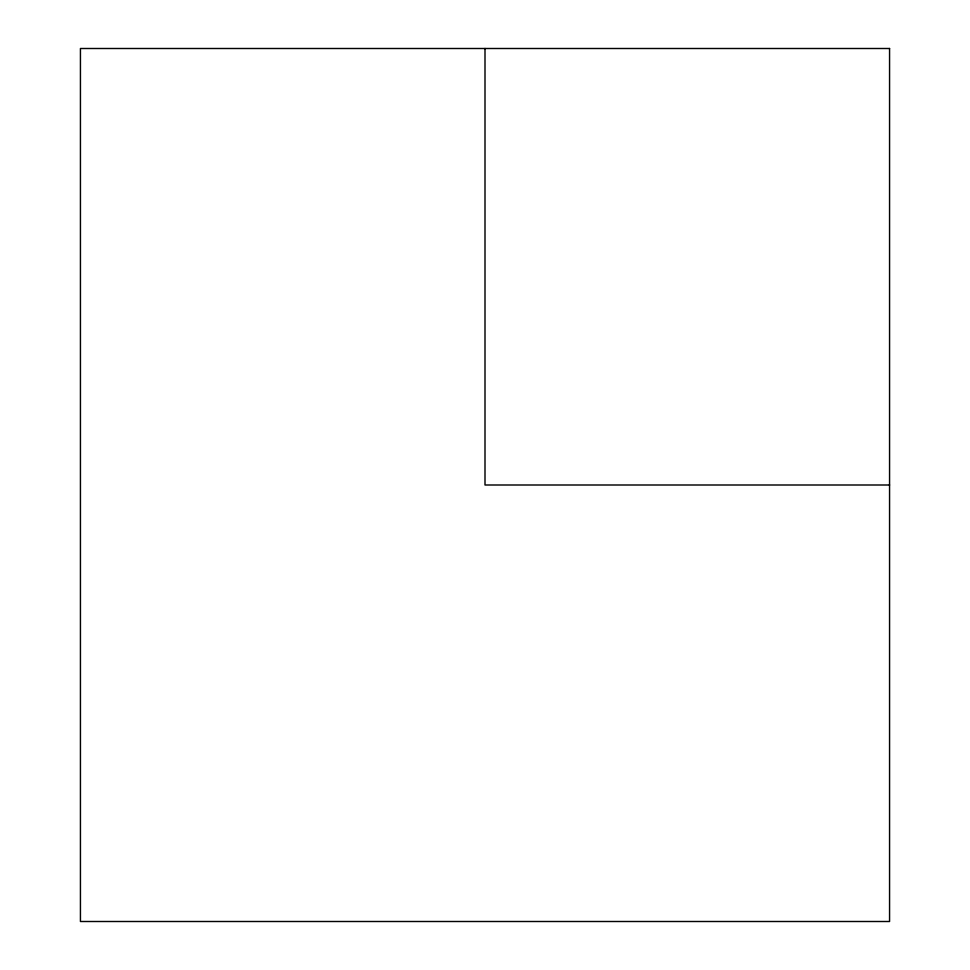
<?xml version="1.0" encoding="UTF-8"?>
<svg xmlns="http://www.w3.org/2000/svg" width="970" height="970" viewBox="0 0 970 970"><rect width="100%" height="100%" fill="white"/><g stroke="black" fill="none" stroke-linecap="round" stroke-linejoin="round"><path stroke-width="1.45" d="M889.563 485L485 485L485 48.5M889.563 48.5L80.437 48.5L80.437 921.5L889.563 921.5L889.563 48.5"/></g></svg>
